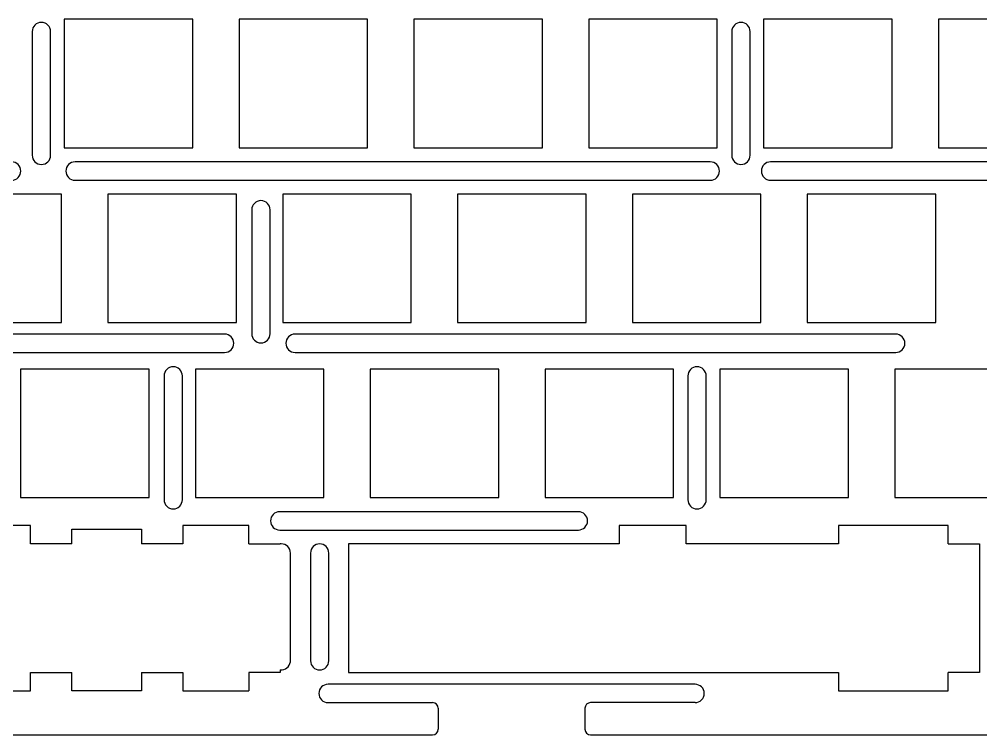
# Model space of a CAD drawing. Header units: millimetres. Extents: x -710 to -53, y 215 to 679.
# Drawn here: x -507.4 to -402.6, y 405.2 to 483.2 of the extents above; entities that cross this region are included whole.
import ezdxf

# ---------------------------------------------------------------- set-up
doc = ezdxf.new("R2010")
doc.units = ezdxf.units.MM
doc.header["$MEASUREMENT"] = 0
doc.layers.get('0').update_dxf_attribs({"lineweight": 0})
doc.layers.add('标注线', color=7, linetype='Continuous', lineweight=0)

msp = doc.modelspace()

# ---------------------------------------------------------------- linework, layer by layer
at = {"color": 18, "lineweight": 25, "true_color": 0x000000}
for p, q in [((-488.46, 483.18), (-502.46, 483.18)), ((-502.46, 483.18), (-502.46, 469.18)), ((-488.46, 469.18), (-488.46, 483.18)), ((-469.41, 483.18), (-483.41, 483.18)), ((-483.41, 483.18), (-483.41, 469.18)), ((-469.41, 469.18), (-469.41, 483.18)), ((-450.36, 483.18), (-464.36, 483.18)), ((-464.36, 483.18), (-464.36, 469.18)), ((-450.36, 469.18), (-450.36, 483.18)), ((-431.31, 483.18), (-445.31, 483.18)), ((-445.31, 483.18), (-445.31, 469.18)), ((-431.31, 469.18), (-431.31, 483.18)), ((-412.26, 483.18), (-426.26, 483.18)), ((-426.26, 483.18), (-426.26, 469.18)), ((-412.26, 469.18), (-412.26, 483.18)), ((-393.21, 483.18), (-407.21, 483.18)), ((-407.21, 483.18), (-407.21, 469.18)), ((-502.46, 469.18), (-488.46, 469.18)), ((-483.41, 469.18), (-469.41, 469.18)), ((-464.36, 469.18), (-450.36, 469.18)), ((-445.31, 469.18), (-431.31, 469.18)), ((-426.26, 469.18), (-412.26, 469.18)), ((-407.21, 469.18), (-393.21, 469.18)), ((-502.75, 464.13), (-516.75, 464.13)), ((-502.75, 450.13), (-502.75, 464.13)), ((-483.7, 464.13), (-497.7, 464.13)), ((-497.7, 464.13), (-497.7, 450.13)), ((-483.7, 450.13), (-483.7, 464.13)), ((-464.65, 464.13), (-478.65, 464.13)), ((-478.65, 464.13), (-478.65, 450.13)), ((-464.65, 450.13), (-464.65, 464.13)), ((-445.6, 464.13), (-459.6, 464.13)), ((-459.6, 464.13), (-459.6, 450.13)), ((-445.6, 450.13), (-445.6, 464.13)), ((-426.55, 464.13), (-440.55, 464.13)), ((-440.55, 464.13), (-440.55, 450.13)), ((-426.55, 450.13), (-426.55, 464.13)), ((-407.5, 464.13), (-421.5, 464.13)), ((-421.5, 464.13), (-421.5, 450.13)), ((-407.5, 450.13), (-407.5, 464.13)), ((-516.75, 450.13), (-502.75, 450.13)), ((-497.7, 450.13), (-483.7, 450.13)), ((-478.65, 450.13), (-464.65, 450.13)), ((-459.6, 450.13), (-445.6, 450.13)), ((-440.55, 450.13), (-426.55, 450.13)), ((-421.5, 450.13), (-407.5, 450.13)), ((-493.22, 445.08), (-507.22, 445.08)), ((-507.22, 445.08), (-507.22, 431.08)), ((-493.22, 431.08), (-493.22, 445.08)), ((-474.17, 445.08), (-488.17, 445.08)), ((-488.17, 445.08), (-488.17, 431.08)), ((-474.17, 431.08), (-474.17, 445.08)), ((-455.12, 445.08), (-469.12, 445.08)), ((-469.12, 445.08), (-469.12, 431.08)), ((-455.12, 431.08), (-455.12, 445.08)), ((-436.07, 445.08), (-450.07, 445.08)), ((-450.07, 445.08), (-450.07, 431.08)), ((-436.07, 431.08), (-436.07, 445.08)), ((-417.02, 445.08), (-431.02, 445.08)), ((-431.02, 445.08), (-431.02, 431.08)), ((-417.02, 431.08), (-417.02, 445.08)), ((-397.97, 445.08), (-411.97, 445.08)), ((-411.97, 445.08), (-411.97, 431.08)), ((-507.22, 431.08), (-493.22, 431.08)), ((-488.17, 431.08), (-474.17, 431.08)), ((-469.12, 431.08), (-455.12, 431.08)), ((-450.07, 431.08), (-436.07, 431.08)), ((-431.02, 431.08), (-417.02, 431.08)), ((-411.97, 431.08), (-397.97, 431.08)), ((-506.14, 428.03), (-513.34, 428.03)), ((-506.14, 426.03), (-506.14, 428.03)), ((-501.64, 426.03), (-501.64, 427.62)), ((-501.64, 427.62), (-494.04, 427.62)), ((-494.04, 427.62), (-494.04, 426.03)), ((-482.34, 428.03), (-489.54, 428.03)), ((-489.54, 428.03), (-489.54, 426.03)), ((-482.34, 426.03), (-482.34, 428.03)), ((-434.7, 428.03), (-442, 428.03)), ((-442, 428.03), (-442, 426.03)), ((-434.7, 426.03), (-434.7, 428.03)), ((-406.14, 428.03), (-418.1, 428.03)), ((-418.1, 428.03), (-418.1, 426.03)), ((-406.14, 426.03), (-406.14, 428.03)), ((-501.64, 426.03), (-506.14, 426.03)), ((-489.54, 426.03), (-494.04, 426.03)), ((-482.34, 426.03), (-478.93, 426.03)), ((-471.5, 426.03), (-471.5, 412.03)), ((-442, 426.03), (-471.5, 426.03)), ((-418.1, 426.03), (-434.7, 426.03)), ((-506.14, 410.03), (-506.14, 412.03)), ((-506.14, 412.03), (-501.64, 412.03)), ((-501.64, 410.03), (-501.64, 412.03)), ((-494.04, 412.03), (-494.04, 410.03)), ((-494.04, 412.03), (-489.54, 412.03)), ((-489.54, 412.03), (-489.54, 410.03)), ((-478.93, 412.03), (-482.34, 412.03)), ((-482.34, 412.03), (-482.34, 410.03)), ((-471.5, 412.03), (-442, 412.03)), ((-442, 412.03), (-418.1, 412.03)), ((-418.1, 412.03), (-418.1, 410.03)), ((-406.14, 410.03), (-406.14, 412.03)), ((-513.34, 410.03), (-506.14, 410.03)), ((-494.04, 410.03), (-501.64, 410.03)), ((-489.54, 410.03), (-482.34, 410.03)), ((-418.1, 410.03), (-406.14, 410.03)), ((-513.76, 405.24), (-462.32, 405.24)), ((-445.12, 405.24), (-381.71, 405.24))]:
    msp.add_line(p, q, dxfattribs=at)
at = {"color": 1, "lineweight": 25, "true_color": 0xff0000}
for p, q in [((-406.14, 426.03), (-402.73, 426.03)), ((-402.73, 426.03), (-402.73, 412.03)), ((-478.93, 412.3), (-478.93, 412.03)), ((-402.73, 412.03), (-406.14, 412.03))]:
    msp.add_line(p, q, dxfattribs=at)
at = {"layer": '标注线', "color": 18, "lineweight": 25, "true_color": 0x000000}
for p, q in [((-505.95, 481.84), (-505.95, 468.36)), ((-503.95, 468.36), (-503.95, 481.84)), ((-429.72, 481.84), (-429.72, 468.36)), ((-427.72, 468.36), (-427.72, 481.84)), ((-432.07, 467.64), (-501.28, 467.64)), ((-375.56, 467.64), (-425.5, 467.64)), ((-501.28, 465.64), (-432.07, 465.64)), ((-425.5, 465.64), (-375.56, 465.64)), ((-482.03, 462.42), (-482.03, 448.93)), ((-480.03, 448.93), (-480.03, 462.42)), ((-484.99, 448.88), (-547.61, 448.88)), ((-411.86, 448.88), (-477.31, 448.88)), ((-547.61, 446.88), (-484.99, 446.88)), ((-477.31, 446.88), (-411.86, 446.88)), ((-491.59, 444.33), (-491.59, 430.84)), ((-489.59, 430.84), (-489.59, 444.33)), ((-434.51, 444.33), (-434.51, 430.84)), ((-432.51, 430.84), (-432.51, 444.33)), ((-446.44, 429.54), (-478.98, 429.54)), ((-478.98, 427.54), (-446.44, 427.54)), ((-475.63, 425.03), (-475.63, 413.3)), ((-473.63, 413.3), (-473.63, 425.03)), ((-433.72, 410.74), (-473.72, 410.74)), ((-473.72, 408.74), (-462.32, 408.74)), ((-433.72, 408.74), (-445.12, 408.74)), ((-461.72, 408.14), (-461.72, 405.84)), ((-445.72, 408.14), (-445.72, 405.84))]:
    msp.add_line(p, q, dxfattribs=at)
at = {"layer": '标注线', "color": 1, "lineweight": 25, "true_color": 0xff0000}
msp.add_line((-477.81, 413.3), (-477.81, 425.03), dxfattribs=at)
at = {"layer": '标注线', "color": 18, "lineweight": 25, "true_color": 0x000000}
for points in [[(-503.95, 481.84), (-503.95, 482.39), (-504.39, 482.84), (-504.95, 482.84), (-505.5, 482.84), (-505.95, 482.39), (-505.95, 481.84)], [(-427.72, 481.84), (-427.72, 482.39), (-428.17, 482.84), (-428.72, 482.84), (-429.27, 482.84), (-429.72, 482.39), (-429.72, 481.84)], [(-505.95, 468.36), (-505.95, 467.81), (-505.5, 467.36), (-504.95, 467.36), (-504.39, 467.36), (-503.95, 467.81), (-503.95, 468.36)], [(-429.72, 468.36), (-429.72, 467.81), (-429.27, 467.36), (-428.72, 467.36), (-428.17, 467.36), (-427.72, 467.81), (-427.72, 468.36)], [(-508.19, 465.64), (-507.64, 465.64), (-507.19, 466.09), (-507.19, 466.64), (-507.19, 467.2), (-507.64, 467.64), (-508.19, 467.64)], [(-501.28, 467.64), (-501.83, 467.64), (-502.28, 467.2), (-502.28, 466.64), (-502.28, 466.09), (-501.83, 465.64), (-501.28, 465.64)], [(-432.07, 465.64), (-431.51, 465.64), (-431.07, 466.09), (-431.07, 466.64), (-431.07, 467.2), (-431.51, 467.64), (-432.07, 467.64)], [(-425.5, 467.64), (-426.05, 467.64), (-426.5, 467.2), (-426.5, 466.64), (-426.5, 466.09), (-426.05, 465.64), (-425.5, 465.64)], [(-480.03, 462.42), (-480.03, 462.97), (-480.48, 463.42), (-481.03, 463.42), (-481.59, 463.42), (-482.03, 462.97), (-482.03, 462.42)], [(-484.99, 446.88), (-484.44, 446.88), (-483.99, 447.33), (-483.99, 447.88), (-483.99, 448.43), (-484.44, 448.88), (-484.99, 448.88)], [(-482.03, 448.93), (-482.03, 448.38), (-481.59, 447.93), (-481.03, 447.93), (-480.48, 447.93), (-480.03, 448.38), (-480.03, 448.93)], [(-477.31, 448.88), (-477.87, 448.88), (-478.31, 448.43), (-478.31, 447.88), (-478.31, 447.33), (-477.87, 446.88), (-477.31, 446.88)], [(-411.86, 446.88), (-411.31, 446.88), (-410.86, 447.33), (-410.86, 447.88), (-410.86, 448.43), (-411.31, 448.88), (-411.86, 448.88)], [(-489.59, 444.33), (-489.59, 444.88), (-490.04, 445.33), (-490.59, 445.33), (-491.14, 445.33), (-491.59, 444.88), (-491.59, 444.33)], [(-432.51, 444.33), (-432.51, 444.88), (-432.96, 445.33), (-433.51, 445.33), (-434.06, 445.33), (-434.51, 444.88), (-434.51, 444.33)], [(-491.59, 430.84), (-491.59, 430.29), (-491.14, 429.84), (-490.59, 429.84), (-490.04, 429.84), (-489.59, 430.29), (-489.59, 430.84)], [(-434.51, 430.84), (-434.51, 430.29), (-434.06, 429.84), (-433.51, 429.84), (-432.96, 429.84), (-432.51, 430.29), (-432.51, 430.84)], [(-478.98, 429.54), (-479.53, 429.54), (-479.98, 429.1), (-479.98, 428.54), (-479.98, 427.99), (-479.53, 427.54), (-478.98, 427.54)], [(-446.44, 427.54), (-445.89, 427.54), (-445.44, 427.99), (-445.44, 428.54), (-445.44, 429.1), (-445.89, 429.54), (-446.44, 429.54)], [(-473.63, 425.03), (-473.63, 425.59), (-474.08, 426.03), (-474.63, 426.03), (-475.18, 426.03), (-475.63, 425.59), (-475.63, 425.03)], [(-475.63, 413.3), (-475.63, 412.75), (-475.18, 412.3), (-474.63, 412.3), (-474.08, 412.3), (-473.63, 412.75), (-473.63, 413.3)], [(-473.72, 410.74), (-474.27, 410.74), (-474.72, 410.3), (-474.72, 409.74), (-474.72, 409.19), (-474.27, 408.74), (-473.72, 408.74)], [(-433.72, 408.74), (-433.17, 408.74), (-432.72, 409.19), (-432.72, 409.74), (-432.72, 410.3), (-433.17, 410.74), (-433.72, 410.74)]]:
    msp.add_open_spline(points, degree=3, knots=[0, 0, 0, 0, 1, 1, 1, 2, 2, 2, 2], dxfattribs=at)
at = {"layer": '标注线', "color": 1, "lineweight": 25, "true_color": 0xff0000}
for points in [[(-477.81, 425.03), (-477.81, 425.59), (-478.26, 426.03), (-478.81, 426.03), (-478.85, 426.03), (-478.89, 426.03), (-478.93, 426.03)], [(-478.93, 412.3), (-478.38, 412.24), (-477.88, 412.64), (-477.82, 413.19), (-477.82, 413.22), (-477.81, 413.26), (-477.81, 413.3)]]:
    msp.add_open_spline(points, degree=3, knots=[0, 0, 0, 0, 1, 1, 1, 2, 2, 2, 2], dxfattribs=at)
at = {"layer": '标注线', "color": 18, "lineweight": 25, "true_color": 0x000000}
for points in [[(-461.72, 408.14), (-461.72, 408.47), (-461.99, 408.74), (-462.32, 408.74)], [(-445.12, 408.74), (-445.45, 408.74), (-445.72, 408.47), (-445.72, 408.14)], [(-462.32, 405.24), (-461.99, 405.24), (-461.72, 405.51), (-461.72, 405.84)], [(-445.72, 405.84), (-445.72, 405.51), (-445.45, 405.24), (-445.12, 405.24)]]:
    msp.add_open_spline(points, degree=3, dxfattribs=at)

doc.saveas('drawing.dxf')
